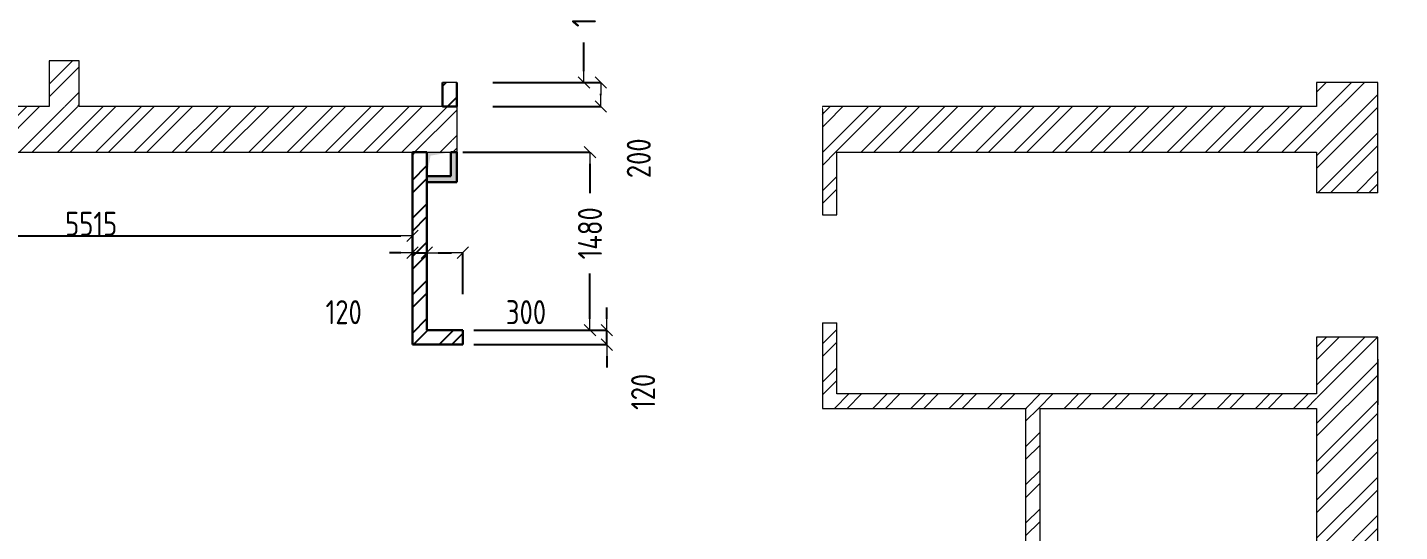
# Model space of a CAD drawing. Header units: millimetres. Extents: x -112594 to 313336, y -1917 to 255843.
# Drawn here: x 141752 to 153163, y 29811 to 34005 of the extents above; entities that cross this region are included whole.
import ezdxf

# ---------------------------------------------------------------- set-up
doc = ezdxf.new("R2010")
doc.units = ezdxf.units.MM
doc.header["$MEASUREMENT"] = 0
doc.set_wipeout_variables(frame=1)
doc.linetypes.add('Wipeout_Contour', pattern=[1000, 0, -1000])
doc.layers.add('Двери ARCHICAD', color=7, linetype='Continuous')
doc.layers.add('Конструктив - Стены Несущие', color=7, linetype='Continuous')
for name, color, linetype, lineweight in [('Двери ARCHICAD_Ном._пера__1', 7, 'Continuous', 13), ('Конструктив - Стены Несущие_Ном._пера__1', 7, 'Continuous', 13), ('Конструктив - Стены Несущие_Ном._пера__21', 7, 'Continuous', 30), ('Конструктив - Стены Несущие_Ном._пера__47', 7, 'Continuous', 30)]:
    doc.layers.add(name, color=color, linetype=linetype, lineweight=lineweight)
doc.layers.add('Конструктив - Стены Несущие_Ном._пера__63', color=7, linetype='Continuous', lineweight=25, true_color=0xff9955)
doc.styles.add('СГЕНЕРИР_СТИЛЬ_1', font='')
doc.styles.get('СГЕНЕРИР_СТИЛЬ_1').set_extended_font_data('GOST Type AU')
doc.dimstyles.new('СГЕНЕРИР_СТИЛЬ__1', dxfattribs={"dimtxt": 200, "dimasz": 95, "dimexe": 0.18, "dimexo": 300, "dimgap": 0.09, "dimtad": 1, "dimdec": 0, "dimzin": 0, "dimdsep": 46, "dimtxsty": 'СГЕНЕРИР_СТИЛЬ_1', "dimblk": 'ARROWHEAD_6', "dimblk1": 'ARROWHEAD_6', "dimblk2": 'ARROWHEAD_6', "dimcen": 0.09, "dimclrd": 7, "dimclre": 7, "dimclrt": 7, "dimazin": 0, "dimtfac": 1, "dimtdec": 4, "dimtmove": 0, "dimatfit": 3, "dimfxl": 1, "dimtolj": 1, "dimtzin": 0, "dimarcsym": 0})
doc.dimstyles.new('СГЕНЕРИР_СТИЛЬ__2', dxfattribs={"dimtxt": 200, "dimasz": 95, "dimexe": 0.18, "dimexo": 300, "dimgap": 0.09, "dimtad": 1, "dimtih": 1, "dimtoh": 1, "dimdec": 0, "dimzin": 0, "dimdsep": 46, "dimtxsty": 'СГЕНЕРИР_СТИЛЬ_1', "dimblk": 'ARROWHEAD_6', "dimblk1": 'ARROWHEAD_6', "dimblk2": 'ARROWHEAD_6', "dimcen": 0.09, "dimclrd": 7, "dimclre": 7, "dimclrt": 7, "dimazin": 0, "dimtfac": 1, "dimtdec": 4, "dimtmove": 0, "dimatfit": 3, "dimfxl": 1, "dimtolj": 1, "dimtzin": 0, "dimarcsym": 0})
doc.dimstyles.new('СГЕНЕРИР_СТИЛЬ__3', dxfattribs={"dimtxt": 200, "dimasz": 95, "dimexe": 0.18, "dimexo": 300, "dimgap": 0.09, "dimtad": 1, "dimtih": 1, "dimtoh": 1, "dimdec": 0, "dimzin": 0, "dimdsep": 46, "dimtxsty": 'СГЕНЕРИР_СТИЛЬ_1', "dimblk": 'ARROWHEAD_6', "dimblk1": 'ARROWHEAD_6', "dimblk2": 'ARROWHEAD_6', "dimcen": 0.09, "dimclrd": 7, "dimclre": 7, "dimclrt": 7, "dimazin": 0, "dimtfac": 1, "dimtdec": 4, "dimtmove": 2, "dimatfit": 3, "dimfxl": 1, "dimtolj": 1, "dimtzin": 0, "dimarcsym": 0})
doc.dimstyles.new('СГЕНЕРИР_СТИЛЬ__4', dxfattribs={"dimtxt": 200, "dimasz": 95, "dimexe": 0.18, "dimexo": 300, "dimgap": 0.09, "dimtad": 1, "dimdec": 0, "dimzin": 0, "dimdsep": 46, "dimtxsty": 'СГЕНЕРИР_СТИЛЬ_1', "dimblk": 'ARROWHEAD_6', "dimblk1": 'ARROWHEAD_6', "dimblk2": 'ARROWHEAD_6', "dimcen": 0.09, "dimclrd": 7, "dimclre": 7, "dimclrt": 7, "dimazin": 0, "dimtfac": 1, "dimtdec": 4, "dimtmove": 2, "dimatfit": 3, "dimfxl": 1, "dimtolj": 1, "dimtzin": 0, "dimarcsym": 0})
pattern_1 = [(45, (0, 0), (-159.09903, 159.09903), []), (45, (-53.03, 53.03), (-159.09903, 159.09903), [])]

# ---------------------------------------------------------------- blocks, each defined once
blk = doc.blocks.new('Простой Проем Двери_3')
at = {"layer": 'Двери ARCHICAD_Ном._пера__1', "color": 7, "linetype": 'Continuous', "lineweight": 13}
for p, q in [((-600, 0), (-600, 510)), ((600, 0), (600, 510))]:
    blk.add_line(p, q, dxfattribs=at)
blk = doc.blocks.new('Стена_2', base_point=(188173, 26859))
at = {"color": 254, "linetype": 'Wipeout_Contour', "lineweight": 0, "ltscale": 763099.041512}
blk.add_wipeout([(187663, 32431), (188173, 32431), (188173, 33349), (187663, 33349)], dxfattribs=at).dxf.layer = 'Конструктив - Стены Несущие'
at = {"color": 254, "linetype": 'Wipeout_Contour', "lineweight": 0, "ltscale": 760718.29324}
blk.add_wipeout([(187663, 27369), (188173, 26859), (188173, 31231), (187663, 31231)], dxfattribs=at).dxf.layer = 'Конструктив - Стены Несущие'
at = {"layer": 'Конструктив - Стены Несущие', "linetype": 'Continuous', "lineweight": 0, "true_color": 0x000000}
h = blk.add_hatch(dxfattribs=at)
h.set_pattern_fill('КИРПИЧ_01', color=18, style=0, pattern_type=2)
h.set_pattern_definition(pattern_1)
h.paths.add_polyline_path([(187663, 32431), (188173, 32431), (188173, 33349), (187663, 33349)])
h = blk.add_hatch(dxfattribs=at)
h.set_pattern_fill('КИРПИЧ_01', color=18, style=0, pattern_type=2)
h.set_pattern_definition(pattern_1)
h.paths.add_polyline_path([(187663, 27369), (188173, 26859), (188173, 31231), (187663, 31231)])
at = {"layer": 'Конструктив - Стены Несущие_Ном._пера__1', "color": 7, "linetype": 'Continuous', "lineweight": 13, "flags": 128}
for points in [[(187663, 33349), (187663, 33149)], [(188173, 32431), (188173, 33349)], [(187663, 32769), (187663, 32431)], [(187663, 31231), (187663, 30759)], [(188173, 26859), (188173, 31231)], [(187663, 30639), (187663, 27369)]]:
    blk.add_lwpolyline(points, dxfattribs=at)
at = {"layer": 'Двери ARCHICAD', "color": 21, "linetype": 'Continuous', "lineweight": 25, "true_color": 0xff9955, "xscale": -1, "zscale": 1000, "rotation": 90}
for p in [(188173, 33949), (188173, 31831)]:
    blk.add_blockref('Простой Проем Двери_3', p, dxfattribs=at)
blk = doc.blocks.new('Стена_5', base_point=(185243, 30639))
at = {"color": 254, "linetype": 'Wipeout_Contour', "lineweight": 0, "ltscale": 750630.271981}
blk.add_wipeout([(185243, 30639), (185243, 28659), (185363, 28539), (185363, 30639)], dxfattribs=at).dxf.layer = 'Конструктив - Стены Несущие'
at = {"layer": 'Конструктив - Стены Несущие', "linetype": 'Continuous', "lineweight": 0, "true_color": 0x000000}
h = blk.add_hatch(dxfattribs=at)
h.set_pattern_fill('КИРПИЧ_01', color=18, style=0, pattern_type=2)
h.set_pattern_definition(pattern_1)
h.paths.add_polyline_path([(185243, 30639), (185243, 28659), (185363, 28539), (185363, 30639)])
at = {"layer": 'Конструктив - Стены Несущие_Ном._пера__1', "color": 7, "linetype": 'Continuous', "lineweight": 13, "flags": 128}
for points in [[(185243, 30639), (185243, 28659)], [(185363, 28539), (185363, 30639)]]:
    blk.add_lwpolyline(points, dxfattribs=at)
blk = doc.blocks.new('Простой Проем Двери_5')
at = {"layer": 'Двери ARCHICAD_Ном._пера__1', "color": 7, "linetype": 'Continuous', "lineweight": 13}
for p, q in [((-450, 0), (-450, 380)), ((450, 0), (450, 380))]:
    blk.add_line(p, q, dxfattribs=at)
blk = doc.blocks.new('Стена_6', base_point=(170113, 32769))
at = {"color": 254, "linetype": 'Wipeout_Contour', "lineweight": 0, "ltscale": 699801.163975}
blk.add_wipeout([(170623, 33149), (170623, 32769), (173012, 32769), (173012, 33149)], dxfattribs=at).dxf.layer = 'Конструктив - Стены Несущие'
at = {"color": 254, "linetype": 'Wipeout_Contour', "lineweight": 0, "ltscale": 720960.487522}
blk.add_wipeout([(173912, 33149), (173912, 32769), (180463, 32769), (180513, 33149)], dxfattribs=at).dxf.layer = 'Конструктив - Стены Несущие'
at = {"layer": 'Конструктив - Стены Несущие', "linetype": 'Continuous', "lineweight": 0, "true_color": 0x000000}
h = blk.add_hatch(dxfattribs=at)
h.set_pattern_fill('КИРПИЧ_01', color=18, style=0, pattern_type=2)
h.set_pattern_definition(pattern_1)
h.paths.add_polyline_path([(170623, 33149), (170623, 32769), (173012, 32769), (173012, 33149)])
h = blk.add_hatch(dxfattribs=at)
h.set_pattern_fill('КИРПИЧ_01', color=18, style=0, pattern_type=2)
h.set_pattern_definition(pattern_1)
h.paths.add_polyline_path([(173912, 33149), (173912, 32769), (180463, 32769), (180513, 33149)])
at = {"layer": 'Конструктив - Стены Несущие_Ном._пера__1', "color": 7, "linetype": 'Continuous', "lineweight": 13, "flags": 128}
for points in [[(173012, 33149), (170623, 33149)], [(177123, 33149), (173912, 33149)], [(180513, 33149), (177373, 33149)], [(170623, 32769), (173012, 32769)], [(173912, 32769), (180463, 32769)]]:
    blk.add_lwpolyline(points, dxfattribs=at)
at = {"layer": 'Двери ARCHICAD', "color": 21, "linetype": 'Continuous', "lineweight": 25, "true_color": 0xff9955, "zscale": 1000, "rotation": 180}
blk.add_blockref('Простой Проем Двери_5', (173462, 33149), dxfattribs=at)
blk = doc.blocks.new('Стена_8', base_point=(183553, 30639))
at = {"color": 254, "linetype": 'Wipeout_Contour', "lineweight": 0, "ltscale": 752636.55787}
blk.add_wipeout([(183553, 30639), (187663, 30639), (187663, 30759), (183673, 30759)], dxfattribs=at).dxf.layer = 'Конструктив - Стены Несущие'
at = {"layer": 'Конструктив - Стены Несущие', "linetype": 'Continuous', "lineweight": 0, "true_color": 0x000000}
h = blk.add_hatch(dxfattribs=at)
h.set_pattern_fill('КИРПИЧ_01', color=18, style=0, pattern_type=2)
h.set_pattern_definition(pattern_1)
h.paths.add_polyline_path([(183553, 30639), (187663, 30639), (187663, 30759), (183673, 30759)])
at = {"layer": 'Конструктив - Стены Несущие_Ном._пера__1', "color": 7, "linetype": 'Continuous', "lineweight": 13, "flags": 128}
for points in [[(187663, 30759), (183673, 30759)], [(183553, 30639), (185243, 30639)], [(185363, 30639), (187663, 30639)]]:
    blk.add_lwpolyline(points, dxfattribs=at)
blk = doc.blocks.new('Простой Проем Двери_8')
at = {"layer": 'Двери ARCHICAD_Ном._пера__1', "color": 7, "linetype": 'Continuous', "lineweight": 13}
for p, q in [((-450, 0), (-450, -120)), ((450, 0), (450, -120))]:
    blk.add_line(p, q, dxfattribs=at)
blk = doc.blocks.new('Стена_11', base_point=(183553, 32769))
at = {"color": 254, "linetype": 'Wipeout_Contour', "lineweight": 0, "ltscale": 745940.975397}
blk.add_wipeout([(183673, 32769), (183553, 33149), (183553, 32249), (183673, 32249)], dxfattribs=at).dxf.layer = 'Конструктив - Стены Несущие'
at = {"color": 254, "linetype": 'Wipeout_Contour', "lineweight": 0, "ltscale": 744861.729099}
blk.add_wipeout([(183673, 31349), (183553, 31349), (183553, 30639), (183673, 30759)], dxfattribs=at).dxf.layer = 'Конструктив - Стены Несущие'
at = {"layer": 'Конструктив - Стены Несущие', "linetype": 'Continuous', "lineweight": 0, "true_color": 0x000000}
h = blk.add_hatch(dxfattribs=at)
h.set_pattern_fill('КИРПИЧ_01', color=18, style=0, pattern_type=2)
h.set_pattern_definition(pattern_1)
h.paths.add_polyline_path([(183673, 32769), (183553, 33149), (183553, 32249), (183673, 32249)])
h = blk.add_hatch(dxfattribs=at)
h.set_pattern_fill('КИРПИЧ_01', color=18, style=0, pattern_type=2)
h.set_pattern_definition(pattern_1)
h.paths.add_polyline_path([(183673, 31349), (183553, 31349), (183553, 30639), (183673, 30759)])
at = {"layer": 'Конструктив - Стены Несущие_Ном._пера__1', "color": 7, "linetype": 'Continuous', "lineweight": 13, "flags": 128}
for points in [[(183553, 33149), (183553, 32249)], [(183673, 32249), (183673, 32769)], [(183553, 31349), (183553, 30639)], [(183673, 30759), (183673, 31349)]]:
    blk.add_lwpolyline(points, dxfattribs=at)
at = {"layer": 'Двери ARCHICAD', "color": 21, "linetype": 'Continuous', "lineweight": 25, "true_color": 0xff9955, "xscale": -1, "zscale": 1000, "rotation": 90}
blk.add_blockref('Простой Проем Двери_8', (183553, 31799), dxfattribs=at)
blk = doc.blocks.new('Стена_12', base_point=(183553, 32769))
at = {"color": 254, "linetype": 'Wipeout_Contour', "lineweight": 0, "ltscale": 754164.722925}
blk.add_wipeout([(183673, 32769), (187663, 32769), (187663, 33149), (183553, 33149)], dxfattribs=at).dxf.layer = 'Конструктив - Стены Несущие'
at = {"layer": 'Конструктив - Стены Несущие', "linetype": 'Continuous', "lineweight": 0, "true_color": 0x000000}
h = blk.add_hatch(dxfattribs=at)
h.set_pattern_fill('КИРПИЧ_01', color=18, style=0, pattern_type=2)
h.set_pattern_definition(pattern_1)
h.paths.add_polyline_path([(183673, 32769), (187663, 32769), (187663, 33149), (183553, 33149)])
at = {"layer": 'Конструктив - Стены Несущие_Ном._пера__1', "color": 7, "linetype": 'Continuous', "lineweight": 13, "flags": 128}
for points in [[(187663, 33149), (183553, 33149)], [(183673, 32769), (187663, 32769)]]:
    blk.add_lwpolyline(points, dxfattribs=at)
blk = doc.blocks.new('Простой Проем Двери_9')
at = {"layer": 'Двери ARCHICAD_Ном._пера__1', "color": 7, "linetype": 'Continuous', "lineweight": 13}
for p, q in [((-450, 0), (-450, 250)), ((450, 0), (450, 250))]:
    blk.add_line(p, q, dxfattribs=at)
blk = doc.blocks.new('Стена_13', base_point=(177123, 39069))
at = {"color": 254, "linetype": 'Wipeout_Contour', "lineweight": 0, "ltscale": 723907.320211}
blk.add_wipeout([(177373, 38559), (177123, 38559), (177123, 34429), (177373, 34429)], dxfattribs=at).dxf.layer = 'Конструктив - Стены Несущие'
at = {"color": 254, "linetype": 'Wipeout_Contour', "lineweight": 0, "ltscale": 721423.451879}
blk.add_wipeout([(177373, 33529), (177123, 33529), (177123, 33149), (177373, 33149)], dxfattribs=at).dxf.layer = 'Конструктив - Стены Несущие'
at = {"layer": 'Конструктив - Стены Несущие', "linetype": 'Continuous', "lineweight": 0, "true_color": 0x000000}
h = blk.add_hatch(dxfattribs=at)
h.set_pattern_fill('КИРПИЧ_01', color=18, style=0, pattern_type=2)
h.set_pattern_definition(pattern_1)
h.paths.add_polyline_path([(177373, 38559), (177123, 38559), (177123, 34429), (177373, 34429)])
h = blk.add_hatch(dxfattribs=at)
h.set_pattern_fill('КИРПИЧ_01', color=18, style=0, pattern_type=2)
h.set_pattern_definition(pattern_1)
h.paths.add_polyline_path([(177373, 33529), (177123, 33529), (177123, 33149), (177373, 33149)])
at = {"layer": 'Конструктив - Стены Несущие_Ном._пера__1', "color": 7, "linetype": 'Continuous', "lineweight": 13, "flags": 128}
for points in [[(177123, 38559), (177123, 34429)], [(177373, 34429), (177373, 38559)], [(177123, 33529), (177123, 33149)], [(177373, 33149), (177373, 33529)]]:
    blk.add_lwpolyline(points, dxfattribs=at)
at = {"layer": 'Двери ARCHICAD', "color": 21, "linetype": 'Continuous', "lineweight": 25, "true_color": 0xff9955, "xscale": -1, "zscale": 1000, "rotation": 90}
blk.add_blockref('Простой Проем Двери_9', (177373, 33979), dxfattribs=at)
blk = doc.blocks.new('Простой Проем Двери_10')
at = {"layer": 'Двери ARCHICAD_Ном._пера__1', "color": 7, "linetype": 'Continuous', "lineweight": 13}
for p, q in [((-600, 0), (-600, -120)), ((600, 0), (600, -120))]:
    blk.add_line(p, q, dxfattribs=at)
blk = doc.blocks.new('Стена_20', base_point=(180513, 33149))
at = {"color": 254, "linetype": 'Wipeout_Contour', "lineweight": 0, "ltscale": 734996.102923}
blk.add_wipeout([(180393, 34549), (180513, 34549), (180513, 34749), (180393, 34749)], dxfattribs=at).dxf.layer = 'Конструктив - Стены Несущие'
at = {"color": 254, "linetype": 'Wipeout_Contour', "lineweight": 0, "ltscale": 733960.747203}
blk.add_wipeout([(180393, 33149), (180513, 33149), (180513, 33349), (180393, 33349)], dxfattribs=at).dxf.layer = 'Конструктив - Стены Несущие'
at = {"layer": 'Конструктив - Стены Несущие_Ном._пера__63', "linetype": 'Continuous', "lineweight": 25, "true_color": 0xff9955}
h = blk.add_hatch(dxfattribs=at)
h.set_pattern_fill('КИРПИЧ_01', color=21, style=0, pattern_type=2)
h.set_pattern_definition(pattern_1)
h.paths.add_polyline_path([(180393, 34549), (180513, 34549), (180513, 34749), (180393, 34749)])
h = blk.add_hatch(dxfattribs=at)
h.set_pattern_fill('КИРПИЧ_01', color=21, style=0, pattern_type=2)
h.set_pattern_definition(pattern_1)
h.paths.add_polyline_path([(180393, 33149), (180513, 33149), (180513, 33349), (180393, 33349)])
at = {"layer": 'Конструктив - Стены Несущие_Ном._пера__47', "color": 7, "linetype": 'Continuous', "lineweight": 30, "flags": 128}
for points in [[(180513, 34749), (180393, 34749)], [(180393, 34749), (180393, 34549)], [(180513, 34549), (180513, 34749)], [(180393, 33349), (180393, 33149)], [(180513, 33149), (180513, 33349)], [(180393, 33149), (180513, 33149)]]:
    blk.add_lwpolyline(points, dxfattribs=at)
at = {"layer": 'Двери ARCHICAD_Ном._пера__1', "color": 7, "linetype": 'Continuous', "lineweight": 13, "xscale": -1, "zscale": 1000, "rotation": 270}
blk.add_blockref('Простой Проем Двери_10', (180513, 33949), dxfattribs=at)
blk = doc.blocks.new('Стена_21', base_point=(180142, 32769))
at = {"color": 254, "linetype": 'Wipeout_Contour', "lineweight": 0, "ltscale": 732091.699162}
blk.add_wipeout([(180142, 32769), (180142, 31169), (180262, 31289), (180262, 32769)], dxfattribs=at).dxf.layer = 'Конструктив - Стены Несущие'
at = {"layer": 'Конструктив - Стены Несущие_Ном._пера__63', "linetype": 'Continuous', "lineweight": 25, "true_color": 0xff9955}
h = blk.add_hatch(dxfattribs=at)
h.set_pattern_fill('КИРПИЧ_01', color=21, style=0, pattern_type=2)
h.set_pattern_definition(pattern_1)
h.paths.add_polyline_path([(180142, 32769), (180142, 31169), (180262, 31289), (180262, 32769)])
at = {"layer": 'Конструктив - Стены Несущие_Ном._пера__47', "color": 7, "linetype": 'Continuous', "lineweight": 30, "flags": 128}
for points in [[(180142, 32769), (180142, 31169)], [(180262, 32769), (180142, 32769)], [(180262, 31289), (180262, 32769)]]:
    blk.add_lwpolyline(points, dxfattribs=at)
blk = doc.blocks.new('Стена_22', base_point=(180142, 31169))
at = {"color": 254, "linetype": 'Wipeout_Contour', "lineweight": 0, "ltscale": 732262.944079}
blk.add_wipeout([(180142, 31169), (180563, 31169), (180563, 31289), (180262, 31289)], dxfattribs=at).dxf.layer = 'Конструктив - Стены Несущие'
at = {"layer": 'Конструктив - Стены Несущие_Ном._пера__63', "linetype": 'Continuous', "lineweight": 25, "true_color": 0xff9955}
h = blk.add_hatch(dxfattribs=at)
h.set_pattern_fill('КИРПИЧ_01', color=21, style=0, pattern_type=2)
h.set_pattern_definition(pattern_1)
h.paths.add_polyline_path([(180142, 31169), (180563, 31169), (180563, 31289), (180262, 31289)])
at = {"layer": 'Конструктив - Стены Несущие_Ном._пера__47', "color": 7, "linetype": 'Continuous', "lineweight": 30, "flags": 128}
for points in [[(180563, 31289), (180262, 31289)], [(180563, 31169), (180563, 31289)], [(180142, 31169), (180563, 31169)]]:
    blk.add_lwpolyline(points, dxfattribs=at)
blk = doc.blocks.new('Простой Проем Двери_11')
at = {"layer": 'Двери ARCHICAD_Ном._пера__1', "color": 7, "linetype": 'Continuous', "lineweight": 13}
for p, q in [((-780, 0), (-780, 380)), ((780, 0), (780, 380))]:
    blk.add_line(p, q, dxfattribs=at)
blk = doc.blocks.new('Стена_30', base_point=(192063, 30669))
at = {"color": 254, "linetype": 'Wipeout_Contour', "lineweight": 0, "ltscale": 773128.731766}
blk.add_wipeout([(189733, 31049), (189733, 30669), (192063, 30669), (191683, 31049)], dxfattribs=at).dxf.layer = 'Конструктив - Стены Несущие'
at = {"layer": 'Конструктив - Стены Несущие_Ном._пера__63', "linetype": 'Continuous', "lineweight": 25, "true_color": 0xff9955}
h = blk.add_hatch(dxfattribs=at)
h.set_pattern_fill('КИРПИЧ_01', color=21, style=0, pattern_type=2)
h.set_pattern_definition(pattern_1)
h.paths.add_polyline_path([(189733, 31049), (189733, 30669), (192063, 30669), (191683, 31049)])
at = {"layer": 'Конструктив - Стены Несущие_Ном._пера__47', "color": 7, "linetype": 'Continuous', "lineweight": 30, "flags": 128}
for points in [[(191683, 31049), (189733, 31049)], [(189733, 30669), (192063, 30669)]]:
    blk.add_lwpolyline(points, dxfattribs=at)
at = {"layer": 'Двери ARCHICAD_Ном._пера__1', "color": 7, "linetype": 'Continuous', "lineweight": 13, "zscale": 1000, "rotation": 180}
blk.add_blockref('Простой Проем Двери_11', (188953, 31049), dxfattribs=at)
blk = doc.blocks.new('Стена_32', base_point=(180513, 32769))
at = {"layer": 'Конструктив - Стены Несущие', "linetype": 'Continuous', "lineweight": 0, "true_color": 0xffffff}
blk.add_hatch(color=7, dxfattribs=at).paths.add_polyline_path([(180463, 32769), (180463, 32569), (180513, 32519), (180513, 32769)])
at = {"color": 254, "linetype": 'Wipeout_Contour', "lineweight": 0, "ltscale": 550406.953844}
blk.add_wipeout([(180463, 32769), (180513, 32769), (180513, 33149)], dxfattribs=at).dxf.layer = 'Конструктив - Стены Несущие'
at = {"layer": 'Конструктив - Стены Несущие', "linetype": 'Continuous', "lineweight": 0, "true_color": 0x000000}
h = blk.add_hatch(dxfattribs=at)
h.set_pattern_fill('КИРПИЧ_01', color=18, style=0, pattern_type=2)
h.set_pattern_definition(pattern_1)
h.paths.add_polyline_path([(180463, 32769), (180513, 32769), (180513, 33149)])
at = {"layer": 'Конструктив - Стены Несущие_Ном._пера__1', "color": 7, "linetype": 'Continuous', "lineweight": 13}
blk.add_line((180463, 32769), (180513, 32769), dxfattribs=at)
at = {"layer": 'Конструктив - Стены Несущие_Ном._пера__1', "color": 7, "linetype": 'Continuous', "lineweight": 13, "flags": 128}
blk.add_lwpolyline([(180513, 33149), (180513, 32769)], dxfattribs=at)
at = {"layer": 'Конструктив - Стены Несущие_Ном._пера__21', "color": 7, "linetype": 'Continuous', "lineweight": 30, "flags": 128}
for points in [[(180463, 32769), (180463, 32569)], [(180513, 32519), (180513, 32769)]]:
    blk.add_lwpolyline(points, dxfattribs=at)
blk = doc.blocks.new('Стена_33', base_point=(180513, 32519))
at = {"layer": 'Конструктив - Стены Несущие', "linetype": 'Continuous', "lineweight": 0, "true_color": 0xffffff}
blk.add_hatch(color=7, dxfattribs=at).paths.add_polyline_path([(180463, 32569), (180262, 32569), (180262, 32519), (180513, 32519)])
at = {"layer": 'Конструктив - Стены Несущие_Ном._пера__21', "color": 7, "linetype": 'Continuous', "lineweight": 30, "flags": 128}
for points in [[(180463, 32569), (180262, 32569)], [(180262, 32569), (180262, 32519)], [(180262, 32519), (180513, 32519)]]:
    blk.add_lwpolyline(points, dxfattribs=at)
blk = doc.blocks.new('ARROWHEAD_6')
at = {"color": 0, "linetype": 'Continuous', "lineweight": 0}
for p, q in [((0, 0), (-1, 0)), ((-0.5, -0.5), (0.5, 0.5))]:
    blk.add_line(p, q, dxfattribs=at)
blk = doc.blocks.new('*D200')
at = {"color": 7, "linetype": 'Continuous', "lineweight": -2, "transparency": 16777216}
for p, q in [((144953, 32466), (144953, 32271)), ((139438, 30311), (139438, 32271)), ((139533, 32271), (144858, 32271))]:
    blk.add_line(p, q, dxfattribs=at)
at = {"color": 7, "linetype": 'Continuous', "lineweight": -2, "transparency": 16777216, "xscale": 95, "yscale": 95, "zscale": 95, "rotation": 180}
blk.add_blockref('ARROWHEAD_6', (139438, 32271), dxfattribs=at)
at = {"color": 7, "linetype": 'Continuous', "lineweight": -2, "transparency": 16777216, "xscale": 95, "yscale": 95, "zscale": 95}
blk.add_blockref('ARROWHEAD_6', (144953, 32271), dxfattribs=at)
at = {"color": 7, "linetype": 'Continuous', "lineweight": 13, "transparency": 16777216, "insert": (142282, 32371), "char_height": 200, "attachment_point": 5, "style": 'СГЕНЕРИР_СТИЛЬ_1'}
blk.add_mtext('\\A1;5515', dxfattribs=at)
blk = doc.blocks.new('*D201')
at = {"color": 7, "linetype": 'Continuous', "lineweight": -2, "transparency": 16777216}
for p, q in [((144858, 32131), (144763, 32131)), ((144953, 31866), (144953, 32131)), ((144953, 32131), (145073, 32131)), ((145073, 31866), (145073, 32131)), ((145168, 32131), (145263, 32131))]:
    blk.add_line(p, q, dxfattribs=at)
at = {"color": 7, "linetype": 'Continuous', "lineweight": -2, "transparency": 16777216, "xscale": 95, "yscale": 95, "zscale": 95}
blk.add_blockref('ARROWHEAD_6', (144953, 32131), dxfattribs=at)
at = {"color": 7, "linetype": 'Continuous', "lineweight": -2, "transparency": 16777216, "xscale": 95, "yscale": 95, "zscale": 95, "rotation": 180}
blk.add_blockref('ARROWHEAD_6', (145073, 32131), dxfattribs=at)
at = {"color": 7, "linetype": 'Continuous', "lineweight": 13, "transparency": 16777216, "insert": (144382, 31636), "char_height": 200, "attachment_point": 5, "style": 'СГЕНЕРИР_СТИЛЬ_1'}
blk.add_mtext('\\A1;120', dxfattribs=at)
blk = doc.blocks.new('*D202')
at = {"color": 7, "linetype": 'Continuous', "lineweight": -2, "transparency": 16777216}
for p, q in [((145073, 31866), (145073, 32131)), ((145168, 32131), (145278, 32131)), ((145373, 31786), (145373, 32131))]:
    blk.add_line(p, q, dxfattribs=at)
at = {"color": 7, "linetype": 'Continuous', "lineweight": -2, "transparency": 16777216, "xscale": 95, "yscale": 95, "zscale": 95, "rotation": 180}
blk.add_blockref('ARROWHEAD_6', (145073, 32131), dxfattribs=at)
at = {"color": 7, "linetype": 'Continuous', "lineweight": -2, "transparency": 16777216, "xscale": 95, "yscale": 95, "zscale": 95}
blk.add_blockref('ARROWHEAD_6', (145373, 32131), dxfattribs=at)
at = {"color": 7, "linetype": 'Continuous', "lineweight": 13, "transparency": 16777216, "insert": (145898, 31636), "char_height": 200, "attachment_point": 5, "style": 'СГЕНЕРИР_СТИЛЬ_1'}
blk.add_mtext('\\A1;300', dxfattribs=at)
blk = doc.blocks.new('*D203')
at = {"color": 7, "linetype": 'Continuous', "lineweight": -2, "transparency": 16777216}
for p, q in [((146570, 31581), (146570, 31676)), ((145463, 31486), (146570, 31486)), ((146570, 31366), (146570, 31486)), ((145463, 31366), (146570, 31366)), ((146570, 31271), (146570, 31176))]:
    blk.add_line(p, q, dxfattribs=at)
at = {"color": 7, "linetype": 'Continuous', "lineweight": -2, "transparency": 16777216, "xscale": 95, "yscale": 95, "zscale": 95}
for p, rotation in [((146570, 31486), 270), ((146570, 31366), 90)]:
    blk.add_blockref('ARROWHEAD_6', p, dxfattribs=dict(at, rotation=rotation))
at = {"color": 7, "linetype": 'Continuous', "lineweight": 13, "transparency": 16777216, "insert": (146872, 30973), "char_height": 200, "attachment_point": 5, "rotation": 90, "style": 'СГЕНЕРИР_СТИЛЬ_1'}
blk.add_mtext('\\A1;120', dxfattribs=at)
blk = doc.blocks.new('*D204')
at = {"color": 7, "linetype": 'Continuous', "lineweight": -2, "transparency": 16777216}
for p, q in [((145373, 32966), (146430, 32966)), ((146430, 32871), (146430, 32626)), ((146430, 31581), (146430, 31959)), ((145463, 31486), (146430, 31486))]:
    blk.add_line(p, q, dxfattribs=at)
at = {"color": 7, "linetype": 'Continuous', "lineweight": -2, "transparency": 16777216, "xscale": 95, "yscale": 95, "zscale": 95}
for p, rotation in [((146430, 32966), 90), ((146430, 31486), 270)]:
    blk.add_blockref('ARROWHEAD_6', p, dxfattribs=dict(at, rotation=rotation))
at = {"color": 7, "linetype": 'Continuous', "lineweight": 13, "transparency": 16777216, "insert": (146430, 32292), "char_height": 200, "attachment_point": 5, "rotation": 90, "style": 'СГЕНЕРИР_СТИЛЬ_1'}
blk.add_mtext('\\A1;1480', dxfattribs=at)
blk = doc.blocks.new('*D205')
at = {"color": 7, "linetype": 'Continuous', "lineweight": -2, "transparency": 16777216}
for p, q in [((145623, 33546), (146520, 33546)), ((146520, 33441), (146520, 33451)), ((145623, 33346), (146520, 33346))]:
    blk.add_line(p, q, dxfattribs=at)
at = {"color": 7, "linetype": 'Continuous', "lineweight": -2, "transparency": 16777216, "xscale": 95, "yscale": 95, "zscale": 95}
for p, rotation in [((146520, 33546), 90), ((146520, 33346), 270)]:
    blk.add_blockref('ARROWHEAD_6', p, dxfattribs=dict(at, rotation=rotation))
at = {"color": 7, "linetype": 'Continuous', "lineweight": 13, "transparency": 16777216, "insert": (146836, 32916), "char_height": 200, "attachment_point": 5, "rotation": 90, "style": 'СГЕНЕРИР_СТИЛЬ_1'}
blk.add_mtext('\\A1;200', dxfattribs=at)
blk = doc.blocks.new('*D206')
at = {"color": 7, "linetype": 'Continuous', "lineweight": -2, "transparency": 16777216}
for p, q in [((145623, 34746), (146380, 34746)), ((146380, 34651), (146380, 34546)), ((146380, 33641), (146380, 33879)), ((145623, 33546), (146380, 33546))]:
    blk.add_line(p, q, dxfattribs=at)
at = {"color": 7, "linetype": 'Continuous', "lineweight": -2, "transparency": 16777216, "xscale": 95, "yscale": 95, "zscale": 95}
for p, rotation in [((146380, 34746), 90), ((146380, 33546), 270)]:
    blk.add_blockref('ARROWHEAD_6', p, dxfattribs=dict(at, rotation=rotation))
at = {"color": 7, "linetype": 'Continuous', "lineweight": 13, "transparency": 16777216, "insert": (146380, 34212), "char_height": 200, "attachment_point": 5, "rotation": 90, "style": 'СГЕНЕРИР_СТИЛЬ_1'}
blk.add_mtext('\\A1;1200', dxfattribs=at)

msp = doc.modelspace()

# ---------------------------------------------------------------- hatches: boundary and pattern name
at = {"linetype": 'Continuous', "lineweight": 13}
msp.add_hatch(color=7, dxfattribs=at).paths.add_polyline_path([(145072.88966, 32766.06624), (145103.87317, 32938.13547), (145273.17367, 32966.06624), (145072.88966, 32966.06624)])

# ---------------------------------------------------------------- block references
at = {"color": 7, "lineweight": 13}
for name, p in [('Стена_2', (152983.17367, 27056.06624)), ('Стена_5', (150053.17367, 30836.06624))]:
    msp.add_blockref(name, p, dxfattribs=at)

# ---------------------------------------------------------------- next in the draw order: block references
for name, p in [('Стена_6', (134923.17367, 32966.06624)), ('Стена_8', (148363.17367, 30836.06624))]:
    msp.add_blockref(name, p, dxfattribs=at)
at = {"color": 7, "lineweight": 30}
msp.add_blockref('Стена_30', (156873.17367, 30866.06624), dxfattribs=at)

# ---------------------------------------------------------------- next in the draw order: block references
at = {"color": 7, "lineweight": 13}
for name, p in [('Стена_13', (141933.17367, 39266.06624)), ('Стена_11', (148363.17367, 32966.06624))]:
    msp.add_blockref(name, p, dxfattribs=at)
at = {"color": 7, "lineweight": 30}
for name, p in [('Стена_20', (145323.17367, 33346.06624)), ('Стена_21', (144952.88966, 32966.06624))]:
    msp.add_blockref(name, p, dxfattribs=at)

# ---------------------------------------------------------------- next in the draw order: block references
for name, p in [('Стена_32', (145323.17367, 32966.06624)), ('Стена_22', (144952.88966, 31366.06624))]:
    msp.add_blockref(name, p, dxfattribs=at)
at = {"color": 7, "lineweight": 13}
msp.add_blockref('Стена_12', (148363.17367, 32966.06624), dxfattribs=at)

# ---------------------------------------------------------------- next in the draw order: dimensions: what is measured, and where the dimension line sits
at = {"color": 7, "linetype": 'Continuous', "lineweight": 13}
dim = msp.add_linear_dim(base=(146380.21262, 34746.06624), p1=(145323.17367, 33546.06624), p2=(145323.17367, 34746.06624), angle=90, dimstyle='СГЕНЕРИР_СТИЛЬ__1', dxfattribs=at)
dim.commit()
dim.dimension.update_dxf_attribs({"geometry": '*D206', "text_midpoint": (146380.21262, 34212.26223), "dimtype": 160, "text_rotation": 90})

# ---------------------------------------------------------------- next in the draw order: linework, layer by layer
at = {"color": 7, "linetype": 'Continuous', "lineweight": 30}
msp.add_line((145323.17367, 32966.06624), (145273.17367, 32966.06624), dxfattribs=at)

# ---------------------------------------------------------------- next in the draw order: block references
at = {"color": 7, "lineweight": 30}
msp.add_blockref('Стена_33', (145323.17367, 32716.06624), dxfattribs=at)

# ---------------------------------------------------------------- next in the draw order: dimensions: what is measured, and where the dimension line sits
at = {"color": 7, "linetype": 'Continuous', "lineweight": 13}
for base, p1, p2, dimstyle, picture, middle in [((146520.21262, 33546.06624), (145323.17367, 33346.06624), (145323.17367, 33546.06624), 'СГЕНЕРИР_СТИЛЬ__4', '*D205', (146835.64266, 32916.02058)), ((146430.21262, 32966.06624), (145163.03167, 31486.06624), (145072.88966, 32966.06624), 'СГЕНЕРИР_СТИЛЬ__1', '*D204', (146430.21262, 32292.26223)), ((146570.21262, 31486.06624), (145163.03167, 31366.06624), (145163.03167, 31486.06624), 'СГЕНЕРИР_СТИЛЬ__4', '*D203', (146872.43434, 30972.69524))]:
    dim = msp.add_linear_dim(base=base, p1=p1, p2=p2, angle=90, dimstyle=dimstyle, dxfattribs=at)
    dim.commit()
    dim.dimension.update_dxf_attribs({"geometry": picture, "text_midpoint": middle, "dimtype": 160, "text_rotation": 90})
for base, p1, p2, dimstyle, picture, middle in [((144952.88966, 32271.15076), (139437.88966, 30011.06624), (144952.88966, 32166.06624), 'СГЕНЕРИР_СТИЛЬ__2', '*D200', (142281.94967, 32271.15076)), ((145072.88966, 32131.15076), (144952.88966, 32166.06624), (145072.88966, 32166.06624), 'СГЕНЕРИР_СТИЛЬ__3', '*D201', (144381.8594, 31636.04942)), ((145373.17367, 32131.15076), (145072.88966, 32166.06624), (145373.17367, 31486.06624), 'СГЕНЕРИР_СТИЛЬ__3', '*D202', (145898.46217, 31636.04942))]:
    dim = msp.add_linear_dim(base=base, p1=p1, p2=p2, dimstyle=dimstyle, dxfattribs=at)
    dim.commit()
    dim.dimension.update_dxf_attribs({"geometry": picture, "text_midpoint": middle, "dimtype": 160})

doc.saveas('drawing.dxf')
